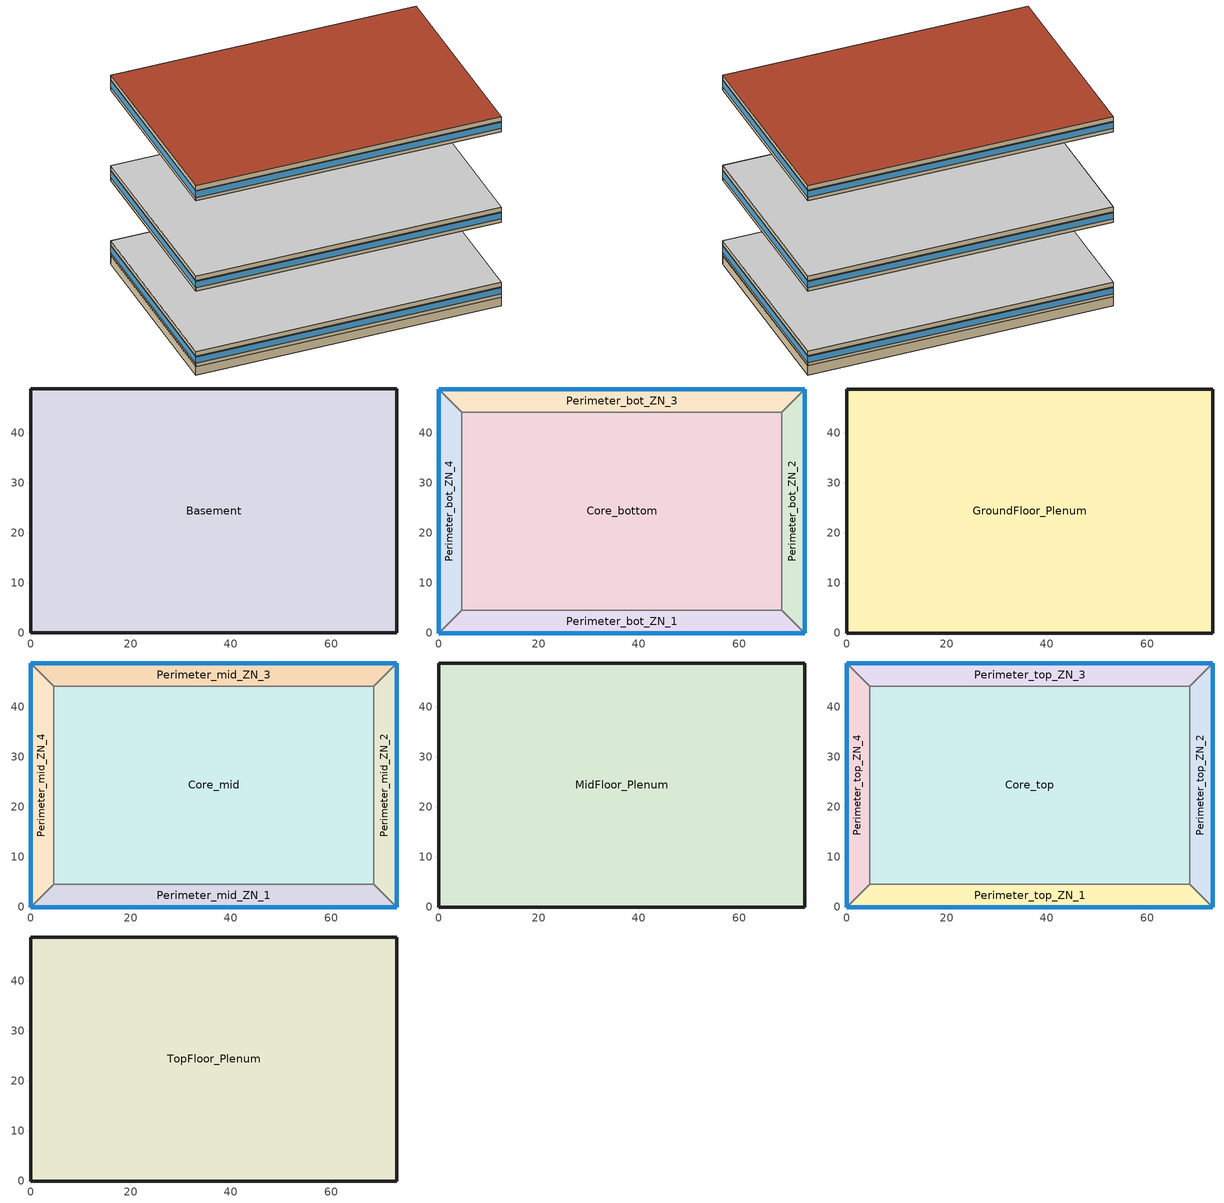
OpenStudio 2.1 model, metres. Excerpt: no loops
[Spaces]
Basement
 floor ground: 73.11,48.78 73.11,0.04 0,0.04 0,48.78 z-2.24
 wall ground: 0,0.04 73.11,0.04 73.11,48.78 0,48.78 0,0.04 z-2.24:0.2
Perimeter_bot_ZN_3
 floor to Basement: 73.11,48.74 68.53,44.16 4.57,44.16 0,48.74 z0
 wall outside: 73.11,48.74 0,48.74 z0:2.74
 wall to Perimeter_bot_ZN_4: 0,48.74 4.57,44.16 z0:2.74
 wall to Core_bottom: 4.57,44.16 68.53,44.16 z0:2.74
 wall to Perimeter_bot_ZN_2: 68.53,44.16 73.11,48.74 z0:2.74
 window (Window U-0.720642915 and Window SHGC 0.362): 73.11,48.74 0,48.74 z0.91:2.5
Perimeter_bot_ZN_2
 floor to Basement: 73.11,48.74 73.11,0 68.53,4.57 68.53,44.16 z0
 wall outside: 73.11,0 73.11,48.74 z0:2.74
 wall to Perimeter_bot_ZN_1: 68.53,4.57 73.11,0 z0:2.74
 wall to Core_bottom: 68.53,44.16 68.53,4.57 z0:2.74
 window (Window U-0.720642915 and Window SHGC 0.362): 73.11,0 73.11,48.74 z0.91:2.5
Perimeter_bot_ZN_4
 floor to Basement: 0,48.74 4.57,44.16 4.57,4.57 0,0 z0
 wall outside: 0,48.74 0,0 z0:2.74
 wall to Perimeter_bot_ZN_1: 0,0 4.57,4.57 z0:2.74
 wall to Core_bottom: 4.57,4.57 4.57,44.16 z0:2.74
 window (Window U-0.720642915 and Window SHGC 0.362): 0,48.74 0,0 z0.91:2.5
Core_bottom
 floor to Basement: 68.53,44.16 68.53,4.57 4.57,4.57 4.57,44.16 z0
 wall to Perimeter_bot_ZN_1: 4.57,4.57 68.53,4.57 z0:2.74
Perimeter_bot_ZN_1
 floor to Basement: 68.53,4.57 73.11,0 0,0 4.57,4.57 z0
 wall outside: 0,0 73.11,0 z0:2.74
 window (Window U-0.720642915 and Window SHGC 0.362): 0,0 73.11,0 z0.91:2.5
GroundFloor_Plenum
 floor to Perimeter_bot_ZN_1: 68.53,4.57 73.11,0 0,0 4.57,4.57 z2.74
 floor to Perimeter_bot_ZN_3: 73.11,48.74 68.53,44.16 4.57,44.16 0,48.74 z2.74
 floor to Core_bottom: 68.53,44.16 68.53,4.57 4.57,4.57 4.57,44.16 z2.74
 floor to Perimeter_bot_ZN_2: 73.11,48.74 73.11,0 68.53,4.57 68.53,44.16 z2.74
 floor to Perimeter_bot_ZN_4: 0,48.74 4.57,44.16 4.57,4.57 0,0 z2.74
 wall outside: 73.11,0 73.11,48.74 0,48.74 0,0 73.11,0 z2.74:3.96
 ceiling adiabatic (Floor Adiabatic construction): 73.11,0 73.11,48.74 0,48.74 0,0 z3.96
Core_mid
 floor adiabatic (Floor Adiabatic construction): 68.53,44.16 68.53,4.57 4.57,4.57 4.57,44.16 z19.82
 wall to Perimeter_mid_ZN_3: 68.53,44.16 4.57,44.16 z19.82:22.56
 wall to Perimeter_mid_ZN_1: 4.57,4.57 68.53,4.57 z19.82:22.56
 wall to Perimeter_mid_ZN_2: 68.53,4.57 68.53,44.16 z19.82:22.56
 wall to Perimeter_mid_ZN_4: 4.57,44.16 4.57,4.57 z19.82:22.56
Perimeter_mid_ZN_2
 floor adiabatic (Floor Adiabatic construction): 73.11,48.74 73.11,0 68.53,4.57 68.53,44.16 z19.82
 wall outside: 73.11,0 73.11,48.74 z19.82:22.56
 wall to Perimeter_mid_ZN_3: 73.11,48.74 68.53,44.16 z19.82:22.56
 wall to Perimeter_mid_ZN_1: 68.53,4.57 73.11,0 z19.82:22.56
 window (Window U-0.720642915 and Window SHGC 0.362): 73.11,0 73.11,48.74 z20.73:22.32
Perimeter_mid_ZN_3
 floor adiabatic (Floor Adiabatic construction): 73.11,48.74 68.53,44.16 4.57,44.16 0,48.74 z19.82
 wall outside: 73.11,48.74 0,48.74 z19.82:22.56
 wall to Perimeter_mid_ZN_4: 0,48.74 4.57,44.16 z19.82:22.56
 window (Window U-0.720642915 and Window SHGC 0.362): 73.11,48.74 0,48.74 z20.73:22.32
Perimeter_mid_ZN_1
 floor adiabatic (Floor Adiabatic construction): 68.53,4.57 73.11,0 0,0 4.57,4.57 z19.82
 wall outside: 0,0 73.11,0 z19.82:22.56
 wall to Perimeter_mid_ZN_4: 4.57,4.57 0,0 z19.82:22.56
 window (Window U-0.720642915 and Window SHGC 0.362): 0,0 73.11,0 z20.73:22.32
Perimeter_mid_ZN_4
 floor adiabatic (Floor Adiabatic construction): 0,48.74 4.57,44.16 4.57,4.57 0,0 z19.82
 wall outside: 0,48.74 0,0 z19.82:22.56
 window (Window U-0.720642915 and Window SHGC 0.362): 0,48.74 0,0 z20.73:22.32
MidFloor_Plenum
 floor to Perimeter_mid_ZN_1: 68.53,4.57 73.11,0 0,0 4.57,4.57 z22.56
 floor to Perimeter_mid_ZN_3: 73.11,48.74 68.53,44.16 4.57,44.16 0,48.74 z22.56
 floor to Perimeter_mid_ZN_2: 73.11,48.74 73.11,0 68.53,4.57 68.53,44.16 z22.56
 floor to Core_mid: 68.53,44.16 68.53,4.57 4.57,4.57 4.57,44.16 z22.56
 floor to Perimeter_mid_ZN_4: 0,48.74 4.57,44.16 4.57,4.57 0,0 z22.56
 wall outside: 0,48.74 0,0 73.11,0 73.11,48.74 0,48.74 z22.56:23.78
 ceiling adiabatic (Floor Adiabatic construction): 73.11,0 73.11,48.74 0,48.74 0,0 z23.78
Perimeter_top_ZN_2
 floor adiabatic (Floor Adiabatic construction): 73.11,48.74 73.11,0 68.53,4.57 68.53,44.16 z43.6
 wall outside: 73.11,0 73.11,48.74 z43.6:46.34
 wall to Perimeter_top_ZN_3: 73.11,48.74 68.53,44.16 z43.6:46.34
 wall to Core_top: 68.53,44.16 68.53,4.57 z43.6:46.34
 wall to Perimeter_top_ZN_1: 68.53,4.57 73.11,0 z43.6:46.34
 window (Window U-0.720642915 and Window SHGC 0.362): 73.11,0 73.11,48.74 z44.51:46.1
Perimeter_top_ZN_4
 floor adiabatic (Floor Adiabatic construction): 0,48.74 4.57,44.16 4.57,4.57 0,0 z43.6
 wall outside: 0,48.74 0,0 z43.6:46.34
 wall to Core_top: 4.57,4.57 4.57,44.16 z43.6:46.34
 wall to Perimeter_top_ZN_1: 0,0 4.57,4.57 z43.6:46.34
 wall to Perimeter_top_ZN_3: 4.57,44.16 0,48.74 z43.6:46.34
 window (Window U-0.720642915 and Window SHGC 0.362): 0,48.74 0,0 z44.51:46.1
Perimeter_top_ZN_3
 floor adiabatic (Floor Adiabatic construction): 73.11,48.74 68.53,44.16 4.57,44.16 0,48.74 z43.6
 wall outside: 73.11,48.74 0,48.74 z43.6:46.34
 wall to Core_top: 4.57,44.16 68.53,44.16 z43.6:46.34
 window (Window U-0.720642915 and Window SHGC 0.362): 73.11,48.74 0,48.74 z44.51:46.1
Perimeter_top_ZN_1
 floor adiabatic (Floor Adiabatic construction): 68.53,4.57 73.11,0 0,0 4.57,4.57 z43.6
 wall outside: 0,0 73.11,0 z43.6:46.34
 wall to Core_top: 68.53,4.57 4.57,4.57 z43.6:46.34
 window (Window U-0.720642915 and Window SHGC 0.362): 0,0 73.11,0 z44.51:46.1
Core_top
 floor adiabatic (Floor Adiabatic construction): 68.53,44.16 68.53,4.57 4.57,4.57 4.57,44.16 z43.6
TopFloor_Plenum
 floor to Core_top: 68.53,44.16 68.53,4.57 4.57,4.57 4.57,44.16 z46.34
 floor to Perimeter_top_ZN_3: 73.11,48.74 68.53,44.16 4.57,44.16 0,48.74 z46.34
 floor to Perimeter_top_ZN_2: 73.11,48.74 73.11,0 68.53,4.57 68.53,44.16 z46.34
 floor to Perimeter_top_ZN_1: 68.53,4.57 73.11,0 0,0 4.57,4.57 z46.34
 floor to Perimeter_top_ZN_4: 0,48.74 4.57,44.16 4.57,4.57 0,0 z46.34
 wall outside: 73.11,0 73.11,48.74 0,48.74 0,0 73.11,0 z46.34:47.56
 roof outside: 73.11,0 73.11,48.74 0,48.74 0,0 z47.56
[Site]
Miami Intl Ap_FL_USA: Latitude {deg}=25.82; Longitude {deg}=-80.3; Time Zone {hr}=-5; Elevation {m}=11; Terrain=City
[Building]
DOE Ref 1980-2004-LargeOffice-ASHRAE 169-2006-1A created: 2017-12-13 13:04:05 -0700: North Axis {deg}=0; Default Construction Set=DOE Ref 1980-2004 - Office - ASHRAE 169-2006-1A adj ext wall insulation adj roof insulation; Standards Building Type=LargeOffice
[ClimateZones]
Climate Zone Institution Name 1=ASHRAE; Climate Zone Document Name 1=ANSI/ASHRAE Standard 169; Climate Zone Document Year 1=2006; Climate Zone Value 1=1A; Climate Zone Institution Name 2=CEC; Climate Zone Document Name 2=California Climate Zone Descriptions; Climate Zone Document Year 2=1995
[Site:GroundTemperature:BuildingSurface]
22.509, 22.645, 22.781, 22.956, 23.052, 23.08, 23.116, 23.108, 23.133, 23.139, 23.077, 22.913
[Site:WaterMainsTemperature]
Calculation Method=Correlation; Annual Average Outdoor Air Temperature {C}=24.4917; Maximum Difference In Monthly Average Outdoor Air Temperatures {deltaC}=8.7
[SizingPeriod:DesignDay] Barometric Pressure {Pa}=101193; Sky Clearness=0; Rain Indicator=0; Snow Indicator=0; Day of Month=21; Daylight Saving Time Indicator=0; Humidity Indicating Type=Wetbulb; Dry-Bulb Temperature Range Modifier Type=DefaultMultipliers
Name | Maximum Dry-Bulb Temperature {C} | Daily Dry-Bulb Temperature Range {deltaC} | Humidity Indicating Conditions at Maximum Dry-Bulb | Wind Speed {m/s} | Wind Direction {deg} | Month | Day Type | Solar Model Indicator | ASHRAE Taub | ASHRAE Taud
Miami Intl Ap Ann Htg 99.6% Condns DB | 8.7 | 0 | 8.7 | 3.8 | 340 | 1 | WinterDesignDay | ASHRAEClearSky
Miami Intl Ap Ann Clg .4% Condns DB=>MWB | 33.2 | 6.7 | 25.3 | 4.5 | 140 | 7 | SummerDesignDay | ASHRAETau | 0.528 | 1.905
[Material:NoMass] Thermal Absorptance=0.9; Solar Absorptance=0.7
Name | Roughness | Thermal Resistance {m2-K/W} | Visible Absorptance
CP02 CARPET PAD | VeryRough | 0.21648 | 0.8
Nonres_Floor_Insulation | MediumSmooth | 2.88292 | 0.7
Typical Insulation R-12.4 | Smooth | 2.18311 | 0.7
Typical Carpet Pad | Smooth | 0.21648 | 0.8
Typical Insulation | Smooth | 0.0282222 | 0.7
Typical Insulation R-12.4_R-value 2.875380404 (ft^2*h*R/Btu) | Smooth | 0.506384 | 0.7
Typical Insulation R-12.4_R-value 15.830365 (ft^2*h*R/Btu) | Smooth | 2.78789 | 0.7
[Material]
Name | Roughness | Thickness {m} | Conductivity {W/m-K} | Density {kg/m3} | Specific Heat {J/kg-K} | Thermal Absorptance | Solar Absorptance | Visible Absorptance
100mm Normalweight concrete floor | MediumSmooth | 0.1016 | 2.31 | 2322 | 832
G01 13mm gypsum board | Smooth | 0.0127 | 0.16 | 800 | 1090 | 0.9 | 0.7 | 0.5
4 in. Normalweight Concrete Floor | MediumRough | 0.1016 | 2.31 | 2322 | 832 | 0.9 | 0.7 | 0.7
1IN Stucco | Smooth | 0.0253 | 0.6918 | 1858 | 837 | 0.9 | 0.7 | 0.92
8IN CONCRETE HW RefBldg | Rough | 0.2032 | 1.311 | 2240 | 836.8 | 0.9 | 0.7 | 0.7
1/2IN Gypsum | Smooth | 0.0127 | 0.16 | 784.9 | 830 | 0.9 | 0.4 | 0.4
Roof Membrane | VeryRough | 0.0095 | 0.16 | 1121.29 | 1460 | 0.9 | 0.77 | 0.7
Metal Roof Surface; F08 Metal surface | Smooth | 0.0008 | 45.28 | 7824 | 500 | 0.9 | 0.7 | 0.7
HW CONCRETE | Rough | 0.1016 | 1.31125 | 2240 | 837.36 | 0.9 | 0.7 | 0.7
8 in. Concrete Block Basement Wall | MediumRough | 0.2032 | 1.326 | 1842 | 912 | 0.9 | 0.7 | 0.7
G05 25mm wood | MediumSmooth | 0.0254 | 0.15 | 608 | 1630 | 0.9 | 0.5 | 0.5
Std Wood 6inch | MediumSmooth | 0.15 | 0.12 | 540 | 1210 | 0.9 | 0.7 | 0.7
[Construction]
Floor Adiabatic construction: CP02 CARPET PAD, 100mm Normalweight concrete floor, Nonres_Floor_Insulation
Typical Insulated Exterior Mass Floor: Typical Insulation R-12.4, 4 in. Normalweight Concrete Floor, Typical Carpet Pad
Typical Interior Floor: 100mm Normalweight concrete floor, CP02 CARPET PAD
Typical Interior Wall: G01 13mm gypsum board, G01 13mm gypsum board
Typical Interior Ceiling: CP02 CARPET PAD, 100mm Normalweight concrete floor
ext-slab-mass: HW CONCRETE, CP02 CARPET PAD
Typical Insulated Basement Mass Wall: 8 in. Concrete Block Basement Wall
U 1.22 SHGC 0.25 Simple Glazing Window: U 1.22 SHGC 0.25 Simple Glazing
Typical Insulated Metal Door: F08 Metal surface, Typical Insulation
Typical Overhead Door: Typical Insulation
Typical Interior Window: Clear 3mm
Typical Interior Door; Typical Interior Partition: G05 25mm wood
InteriorFurnishings: Std Wood 6inch
Typical Insulated Exterior Mass Wall adj ext wall insulation: 1IN Stucco, 8IN CONCRETE HW RefBldg, Typical Insulation R-12.4_R-value 2.875380404 (ft^2*h*R/Btu), 1/2IN Gypsum
Typical IEAD Roof R-13.51 adj roof insulation: Roof Membrane, Typical Insulation R-12.4_R-value 15.830365 (ft^2*h*R/Btu), Metal Roof Surface
Window U-0.720642915 and Window SHGC 0.362: Simple Glazing Material U-0.720642915 and SHGC 0.362
[DefaultConstructionSet]
DOE Ref 1980-2004 - Office - ASHRAE 169-2006-1A adj ext wall insulation adj roof insulation: Default Exterior Surface Constructions=Default Surface Constructions 1 adj ext wall insulation adj roof insulation; Default Interior Surface Constructions=Default Surface Constructions 2; Default Ground Contact Surface Constructions=Default Surface Constructions 3; Default Exterior SubSurface Constructions=Default Sub Surface Constructions 1; Default Interior SubSurface Constructions=Default Sub Surface Constructions 2; Interior Partition Construction=Typical Interior Partition
[DefaultSurfaceConstructions]
Name | Floor Construction | Wall Construction | Roof Ceiling Construction
Default Surface Constructions 2 | Typical Interior Floor | Typical Interior Wall | Typical Interior Ceiling
Default Surface Constructions 3 | ext-slab-mass | Typical Insulated Basement Mass Wall
Default Surface Constructions 1 adj ext wall insulation adj roof insulation | Typical Insulated Exterior Mass Floor | Typical Insulated Exterior Mass Wall adj ext wall insulation | Typical IEAD Roof R-13.51 adj roof insulation
[DefaultSubSurfaceConstructions]
Name | Fixed Window Construction | Operable Window Construction | Door Construction | Overhead Door Construction | Tubular Daylight Dome Construction | Tubular Daylight Diffuser Construction
Default Sub Surface Constructions 1 | U 1.22 SHGC 0.25 Simple Glazing Window | U 1.22 SHGC 0.25 Simple Glazing Window | Typical Insulated Metal Door | Typical Overhead Door | Typical Interior Window | Typical Interior Window
Default Sub Surface Constructions 2 | Typical Interior Window | Typical Interior Window | Typical Interior Door
[WindowMaterial:SimpleGlazingSystem]
Name | U-Factor {W/m2-K} | Solar Heat Gain Coefficient | Visible Transmittance
U 1.22 SHGC 0.25 Simple Glazing | 6.92748 | 0.25 | 0.11
Simple Glazing Material U-0.720642915 and SHGC 0.362 | 4.092 | 0.362
[WindowMaterial:Glazing]
Clear 3mm: Optical Data Type=SpectralAverage; Thickness {m}=0.003; Solar Transmittance at Normal Incidence=0.837; Front Side Solar Reflectance at Normal Incidence=0.075; Back Side Solar Reflectance at Normal Incidence=0.075; Visible Transmittance at Normal Incidence=0.898; Front Side Visible Reflectance at Normal Incidence=0.081; Back Side Visible Reflectance at Normal Incidence=0.081; Infrared Transmittance at Normal Incidence=0; Front Side Infrared Hemispherical Emissivity=0.84; Back Side Infrared Hemispherical Emissivity=0.84; Conductivity {W/m-K}=0.9; Dirt Correction Factor for Solar and Visible Transmittance=1; Solar Diffusing=No
[Space]
Name | Space Type | Building Story | Thermal Zone | Part of Total Floor Area
Perimeter_bot_ZN_2 | Office WholeBuilding - Lg Office | Building Story 2 | Perimeter_bot_ZN_2 ZN | Yes
Perimeter_mid_ZN_3 | Office WholeBuilding - Lg Office | Building Story 3 | Perimeter_mid_ZN_3 ZN | Yes
Perimeter_top_ZN_2 | Office WholeBuilding - Lg Office | Building Story 4 | Perimeter_top_ZN_2 ZN | Yes
Core_mid | Office WholeBuilding - Lg Office | Building Story 3 | Core_mid ZN | Yes
Perimeter_bot_ZN_1 | Office WholeBuilding - Lg Office | Building Story 2 | Perimeter_bot_ZN_1 ZN | Yes
Perimeter_bot_ZN_3 | Office WholeBuilding - Lg Office | Building Story 2 | Perimeter_bot_ZN_3 ZN | Yes
Core_bottom | Office WholeBuilding - Lg Office | Building Story 2 | Core_bottom ZN | Yes
Perimeter_top_ZN_4 | Office WholeBuilding - Lg Office | Building Story 4 | Perimeter_top_ZN_4 ZN | Yes
Perimeter_bot_ZN_4 | Office WholeBuilding - Lg Office | Building Story 2 | Perimeter_bot_ZN_4 ZN | Yes
GroundFloor_Plenum |  |  | GroundFloor_Plenum ZN | No
Perimeter_mid_ZN_2 | Office WholeBuilding - Lg Office | Building Story 3 | Perimeter_mid_ZN_2 ZN | Yes
Core_top | Office WholeBuilding - Lg Office | Building Story 4 | Core_top ZN | Yes
Basement | Office WholeBuilding - Lg Office | Building Story 1 | Basement ZN | Yes
Perimeter_top_ZN_3 | Office WholeBuilding - Lg Office | Building Story 4 | Perimeter_top_ZN_3 ZN | Yes
Perimeter_top_ZN_1 | Office WholeBuilding - Lg Office | Building Story 4 | Perimeter_top_ZN_1 ZN | Yes
Perimeter_mid_ZN_1 | Office WholeBuilding - Lg Office | Building Story 3 | Perimeter_mid_ZN_1 ZN | Yes
TopFloor_Plenum |  |  | TopFloor_Plenum ZN | No
MidFloor_Plenum |  |  | MidFloor_Plenum ZN | No
Perimeter_mid_ZN_4 | Office WholeBuilding - Lg Office | Building Story 3 | Perimeter_mid_ZN_4 ZN | Yes
[SpaceType]
Office WholeBuilding - Lg Office: Default Schedule Set=Office WholeBuilding - Lg Office Schedule Set; Design Specification Outdoor Air Object=Office WholeBuilding - Lg Office Ventilation; Standards Building Type=Office; Standards Space Type=WholeBuilding - Lg Office
[People:Definition]
Office WholeBuilding - Lg Office People Definition: Number of People Calculation Method=People/Area; People per Space Floor Area {person/m2}=0.0430556; Fraction Radiant=0.3
[People]
Office WholeBuilding - Lg Office People: People Definition=Office WholeBuilding - Lg Office People Definition; Space or SpaceType=Office WholeBuilding - Lg Office; Work Efficiency Schedule=Work Efficiency Schedule; Clothing Insulation Schedule=Clothing Schedule; Air Velocity Schedule=Air Velocity Schedule
[Lights:Definition]
Office WholeBuilding - Lg Office Lights Definition: Design Level Calculation Method=Watts/Area; Watts per Space Floor Area {W/m2}=16.1459; Fraction Radiant=0.7; Fraction Visible=0.2
[Lights]
Office WholeBuilding - Lg Office Lights: Lights Definition=Office WholeBuilding - Lg Office Lights Definition; Space or SpaceType=Office WholeBuilding - Lg Office
[ElectricEquipment:Definition]
Office WholeBuilding - Lg Office Elec Equip Definition: Design Level Calculation Method=Watts/Area; Watts per Space Floor Area {W/m2}=8.07293; Fraction Radiant=0.5
[ElectricEquipment]
Office WholeBuilding - Lg Office Elec Equip: Electric Equipment Definition=Office WholeBuilding - Lg Office Elec Equip Definition; Space or SpaceType=Office WholeBuilding - Lg Office
[DesignSpecification:OutdoorAir]
Office WholeBuilding - Lg Office Ventilation: Outdoor Air Method=Sum; Outdoor Air Flow per Person {m3/s-person}=0.00943895
[SpaceInfiltration:DesignFlowRate]
Office WholeBuilding - Lg Office Infiltration: Space or SpaceType=Office WholeBuilding - Lg Office; Design Flow Rate Calculation Method=Flow/ExteriorArea; Flow per Exterior Surface Area {m3/s-m2}=0.00113386
[DefaultScheduleSet]
Office WholeBuilding - Lg Office Schedule Set: Number of People Schedule=Large Office Bldg Occ; People Activity Level Schedule=Large Office Activity; Lighting Schedule=Large Office Bldg Light; Electric Equipment Schedule=Large Office Bldg Equip; Infiltration Schedule=Large Office Infil Quarter On
[ThermostatSetpoint:DualSetpoint] Heating Setpoint Temperature Schedule=Large Office HtgSetp; Cooling Setpoint Temperature Schedule=Large Office ClgSetp
Office WholeBuilding - Lg Office Thermostat 1; Office WholeBuilding - Lg Office Thermostat 2; Office WholeBuilding - Lg Office Thermostat 3; Office WholeBuilding - Lg Office Thermostat 4; Office WholeBuilding - Lg Office Thermostat 5; Office WholeBuilding - Lg Office Thermostat 6; Office WholeBuilding - Lg Office Thermostat 7; Office WholeBuilding - Lg Office Thermostat 8; Office WholeBuilding - Lg Office Thermostat 9; Office WholeBuilding - Lg Office Thermostat 10; Office WholeBuilding - Lg Office Thermostat 11; Office WholeBuilding - Lg Office Thermostat 12; Office WholeBuilding - Lg Office Thermostat 13; Office WholeBuilding - Lg Office Thermostat 14; Office WholeBuilding - Lg Office Thermostat 15; Office WholeBuilding - Lg Office Thermostat 16
[InternalMass:Definition]
Internal Mass Definition 1: Construction=InteriorFurnishings; Design Level Calculation Method=SurfaceArea/Area; Surface Area per Space Floor Area=2
[InternalMass] Internal Mass Definition=Internal Mass Definition 1
Name | Space or SpaceType
Perimeter_bot_ZN_1 Mass | Perimeter_bot_ZN_1
Perimeter_bot_ZN_2 Mass | Perimeter_bot_ZN_2
Perimeter_bot_ZN_3 Mass | Perimeter_bot_ZN_3
Perimeter_bot_ZN_4 Mass | Perimeter_bot_ZN_4
Core_bottom Mass | Core_bottom
Perimeter_mid_ZN_1 Mass | Perimeter_mid_ZN_1
Perimeter_mid_ZN_2 Mass | Perimeter_mid_ZN_2
Perimeter_mid_ZN_3 Mass | Perimeter_mid_ZN_3
Perimeter_mid_ZN_4 Mass | Perimeter_mid_ZN_4
Core_mid Mass | Core_mid
Perimeter_top_ZN_1 Mass | Perimeter_top_ZN_1
Perimeter_top_ZN_2 Mass | Perimeter_top_ZN_2
Perimeter_top_ZN_3 Mass | Perimeter_top_ZN_3
Perimeter_top_ZN_4 Mass | Perimeter_top_ZN_4
Core_top Mass | Core_top
Basement Mass | Basement
[ThermalZone] Use Ideal Air Loads=No
Name | Thermostat | Multiplier
Perimeter_top_ZN_3 ZN | Office WholeBuilding - Lg Office Thermostat 1
Perimeter_bot_ZN_3 ZN | Office WholeBuilding - Lg Office Thermostat 2
Perimeter_mid_ZN_2 ZN | Office WholeBuilding - Lg Office Thermostat 3 | 10
Perimeter_bot_ZN_1 ZN | Office WholeBuilding - Lg Office Thermostat 4
Core_bottom ZN | Office WholeBuilding - Lg Office Thermostat 5
GroundFloor_Plenum ZN; TopFloor_Plenum ZN
Perimeter_bot_ZN_2 ZN | Office WholeBuilding - Lg Office Thermostat 6
Perimeter_bot_ZN_4 ZN | Office WholeBuilding - Lg Office Thermostat 7
Perimeter_top_ZN_2 ZN | Office WholeBuilding - Lg Office Thermostat 8
Core_mid ZN | Office WholeBuilding - Lg Office Thermostat 9 | 10
Perimeter_top_ZN_4 ZN | Office WholeBuilding - Lg Office Thermostat 10
Perimeter_mid_ZN_4 ZN | Office WholeBuilding - Lg Office Thermostat 11 | 10
Perimeter_mid_ZN_1 ZN | Office WholeBuilding - Lg Office Thermostat 12 | 10
Basement ZN | Office WholeBuilding - Lg Office Thermostat 13
Perimeter_mid_ZN_3 ZN | Office WholeBuilding - Lg Office Thermostat 14 | 10
Core_top ZN | Office WholeBuilding - Lg Office Thermostat 15
MidFloor_Plenum ZN |  | 10
Perimeter_top_ZN_1 ZN | Office WholeBuilding - Lg Office Thermostat 16
[Sizing:Zone] Zone Cooling Design Supply Air Temperature Input Method=SupplyAirTemperature; Zone Cooling Design Supply Air Temperature {C}=14; Zone Cooling Design Supply Air Temperature Difference {deltaC}=11.11; Zone Heating Design Supply Air Temperature Input Method=SupplyAirTemperature; Zone Heating Design Supply Air Temperature {C}=40; Zone Heating Design Supply Air Temperature Difference {deltaC}=11.11; Zone Cooling Design Supply Air Humidity Ratio {kg-H2O/kg-air}=0.0085; Zone Heating Design Supply Air Humidity Ratio {kg-H2O/kg-air}=0.008; Cooling Design Air Flow Method=DesignDay; Heating Design Air Flow Method=DesignDay; Account for Dedicated Outdoor Air System=No; Dedicated Outdoor Air System Control Strategy=NeutralSupplyAir; Dedicated Outdoor Air Low Setpoint Temperature for Design {C}=autosize; Dedicated Outdoor Air High Setpoint Temperature for Design {C}=autosize
GroundFloor_Plenum ZN; TopFloor_Plenum ZN; MidFloor_Plenum ZN
[AirLoopHVAC:ReturnPlenum]
Name | ThermalZone
Air Loop HVAC Return Plenum 1 | GroundFloor_Plenum ZN
Air Loop HVAC Return Plenum 2 | MidFloor_Plenum ZN
Air Loop HVAC Return Plenum 3 | TopFloor_Plenum ZN
[Exterior:Lights:Definition]
Name | Design Level {W}
NonDimming Exterior Lights Def | 61595
Fuel equipment 1 Def | 244443
[Exterior:Lights]
Name | Exterior Lights Definition | Schedule | Control Option
NonDimming Exterior Lights Def | NonDimming Exterior Lights Def | Always On | AstronomicalClock
Fuel equipment 1 | Fuel equipment 1 Def | Large Office BLDG ELEVATORS | ScheduleNameOnly
[BuildingStory]
Name | Nominal Z Coordinate {m}
Building Story 1 | -2.239
Building Story 2 | 0
Building Story 3 | 19.816
Building Story 4 | 43.5952
[Schedule:Ruleset]
Name | Default Day Schedule | Summer Design Day Schedule | Winter Design Day Schedule
Clothing Schedule | Clothing Schedule Default Winter Clothes
Air Velocity Schedule | Air Velocity Schedule Default
Work Efficiency Schedule | Work Efficiency Schedule Default
Large Office Bldg Occ | Large Office Bldg Occ Default | Large Office Bldg Occ Summer Design Day | Large Office Bldg Occ Winter Design Day
Large Office Activity | Large Office Activity Default | Large Office Activity Summer Design Day | Large Office Activity Winter Design Day
Large Office Bldg Light | Large Office Bldg Light Default | Large Office Bldg Light Summer Design Day | Large Office Bldg Light Winter Design Day
Large Office Bldg Equip | Large Office Bldg Equip Default | Large Office Bldg Equip Summer Design Day | Large Office Bldg Equip Winter Design Day
Large Office Infil Quarter On | Large Office Infil Quarter On Default | Large Office Infil Quarter On Summer Design Day | Large Office Infil Quarter On Winter Design Day
Large Office HtgSetp | Large Office HtgSetp Default | Large Office HtgSetp Summer Design Day | Large Office HtgSetp Winter Design Day
Large Office ClgSetp | Large Office ClgSetp Default | Large Office ClgSetp Summer Design Day | Large Office ClgSetp Winter Design Day
Always On | Always On Default
Large Office BLDG ELEVATORS | Large Office BLDG ELEVATORS Default | Large Office BLDG ELEVATORS Summer Design Day | Large Office BLDG ELEVATORS Winter Design Day
[Schedule:Day]
Clothing Schedule Default Winter Clothes; Large Office Bldg Light Summer Design Day; Large Office Bldg Equip Summer Design Day; Large Office Infil Quarter On Sun Day; Always On Default: 24, 0, 1
Clothing Schedule Summer Clothes: 24, 0, 0.5
Air Velocity Schedule Default: 24, 0, 0.2
Work Efficiency Schedule Default; Large Office Bldg Occ Winter Design Day; Large Office Bldg Light Winter Design Day; Large Office Bldg Equip Winter Design Day; Schedule Day 34: 24, 0, 0
Large Office Bldg Occ Default: 6, 0, 0, 7, 0, 0.1, 8, 0, 0.2, 12, 0, 0.95, 13, 0, 0.5, 17, 0, 0.95, 18, 0, 0.3, 22, 0, 0.1, 24, 0, 0.05
Large Office Bldg Occ Sat Day: 6, 0, 0, 8, 0, 0.1, 12, 0, 0.3, 17, 0, 0.1, 19, 0, 0.05, 24, 0, 0
Large Office Bldg Occ Summer Design Day: 6, 0, 0, 22, 0, 1, 24, 0, 0.05
Large Office Bldg Occ WntrDsn|Sun Day: 6, 0, 0, 18, 0, 0.05, 24, 0, 0
Large Office Activity Default; Large Office Activity Winter Design Day; Large Office Activity Summer Design Day: 24, 0, 120
Large Office Bldg Light Default: 5, 0, 0.05, 7, 0, 0.1, 8, 0, 0.3, 12, 0, 0.9, 13, 0, 0.8, 17, 0, 0.9, 18, 0, 0.5, 20, 0, 0.3, 22, 0, 0.2, 23, 0, 0.1, 24, 0, 0.05
Large Office Bldg Light Sat Day: 6, 0, 0.05, 8, 0, 0.1, 12, 0, 0.3, 17, 0, 0.15, 24, 0, 0.05
Large Office Bldg Light Sun Day: 24, 0, 0.05
Large Office Bldg Equip Default: 8, 0, 0.4, 12, 0, 0.9, 13, 0, 0.8, 17, 0, 0.9, 18, 0, 0.5, 24, 0, 0.4
Large Office Bldg Equip Sat Day: 6, 0, 0.3, 8, 0, 0.4, 12, 0, 0.5, 17, 0, 0.35, 24, 0, 0.3
Large Office Bldg Equip Sun Day: 24, 0, 0.3
Large Office Infil Quarter On Default; Large Office Infil Quarter On Summer Design Day: 6, 0, 1, 22, 0, 0.25, 24, 0, 1
Large Office Infil Quarter On Winter Design Day; Large Office Infil Quarter On WntrDsn|Sat Day: 6, 0, 1, 18, 0, 0.25, 24, 0, 1
Large Office HtgSetp Default: 6, 0, 15.6, 22, 0, 21, 24, 0, 15.6
Large Office HtgSetp Sat Day: 6, 0, 15.6, 18, 0, 21, 24, 0, 15.6
Large Office HtgSetp Summer Design Day; Large Office HtgSetp SmrDsn|Sun Day: 24, 0, 15.6
Large Office HtgSetp Winter Design Day: 24, 0, 21
Large Office ClgSetp Default; Large Office ClgSetp Summer Design Day: 6, 0, 26.7, 22, 0, 24, 24, 0, 26.7
Large Office ClgSetp Sat Day: 6, 0, 26.7, 18, 0, 24, 24, 0, 26.7
Large Office ClgSetp Winter Design Day; Large Office ClgSetp WntrDsn|Sun Day: 24, 0, 26.7
Large Office BLDG ELEVATORS Default: 7, 0, 0, 8, 0, 0.35, 9, 0, 0.69, 10, 0, 0.43, 11, 0, 0.37, 12, 0, 0.43, 13, 0, 0.58, 14, 0, 0.48, 16, 0, 0.37, 17, 0, 0.46, 18, 0, 0.62, 19, 0, 0.2, 20, 0, 0.12, 22, 0, 0.04, 24, 0, 0
Large Office BLDG ELEVATORS Winter Design Day; Large Office BLDG ELEVATORS Summer Design Day: 4, 0, 0.05, 5, 0, 0.1, 6, 0, 0.2, 7, 0, 0.4, 9, 0, 0.5, 10, 0, 0.35, 16, 0, 0.15, 17, 0, 0.35, 19, 0, 0.5, 21, 0, 0.4, 22, 0, 0.3, 23, 0, 0.2, 24, 0, 0.1
Schedule Day 35: 7, 0, 0, 8, 0, 0.16, 9, 0, 0.14, 10, 0, 0.21, 11, 0, 0.18, 12, 0, 0.25, 13, 0, 0.21, 14, 0, 0.13, 15, 0, 0.08, 16, 0, 0.04, 17, 0, 0.05, 18, 0, 0.06, 24, 0, 0
[Schedule:Rule]
Name | Schedule Ruleset | Rule Order | Day Schedule | Date Specification Type | Start Month | Start Day | End Month | End Day | Apply Saturday | Apply Sunday
Schedule Rule 1 | Clothing Schedule | 0 | Clothing Schedule Summer Clothes | DateRange | 5 | 1 | 9 | 30
Schedule Rule 2 | Large Office Bldg Occ | 1 | Large Office Bldg Occ Sat Day | DateRange | 1 | 1 | 12 | 31 | Yes
Schedule Rule 3 | Large Office Bldg Occ | 0 | Large Office Bldg Occ WntrDsn|Sun Day | DateRange | 1 | 1 | 12 | 31 |  | Yes
Schedule Rule 4 | Large Office Bldg Light | 1 | Large Office Bldg Light Sat Day | DateRange | 1 | 1 | 12 | 31 | Yes
Schedule Rule 5 | Large Office Bldg Light | 0 | Large Office Bldg Light Sun Day | DateRange | 1 | 1 | 12 | 31 |  | Yes
Schedule Rule 6 | Large Office Bldg Equip | 1 | Large Office Bldg Equip Sat Day | DateRange | 1 | 1 | 12 | 31 | Yes
Schedule Rule 7 | Large Office Bldg Equip | 0 | Large Office Bldg Equip Sun Day | DateRange | 1 | 1 | 12 | 31 |  | Yes
Schedule Rule 8 | Large Office Infil Quarter On | 1 | Large Office Infil Quarter On Sun Day | DateRange | 1 | 1 | 12 | 31 |  | Yes
Schedule Rule 9 | Large Office Infil Quarter On | 0 | Large Office Infil Quarter On WntrDsn|Sat Day | DateRange | 1 | 1 | 12 | 31 | Yes
Schedule Rule 10 | Large Office HtgSetp | 1 | Large Office HtgSetp Sat Day | DateRange | 1 | 1 | 12 | 31 | Yes
Schedule Rule 11 | Large Office HtgSetp | 0 | Large Office HtgSetp SmrDsn|Sun Day | DateRange | 1 | 1 | 12 | 31 |  | Yes
Schedule Rule 12 | Large Office ClgSetp | 1 | Large Office ClgSetp Sat Day | DateRange | 1 | 1 | 12 | 31 | Yes
Schedule Rule 13 | Large Office ClgSetp | 0 | Large Office ClgSetp WntrDsn|Sun Day | DateRange | 1 | 1 | 12 | 31 |  | Yes
Schedule Rule 20 | Large Office BLDG ELEVATORS | 1 | Schedule Day 34 |  |  |  |  |  |  | Yes
Schedule Rule 21 | Large Office BLDG ELEVATORS | 0 | Schedule Day 35 |  |  |  |  |  | Yes
